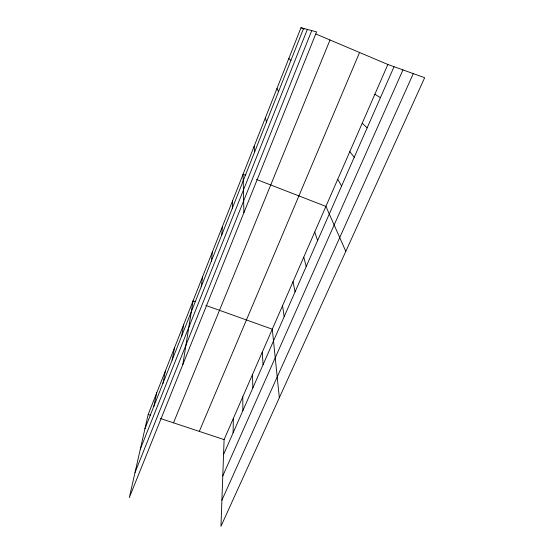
<?xml version="1.0" encoding="UTF-8"?>
<svg xmlns="http://www.w3.org/2000/svg" width="554" height="554" viewBox="0 0 554 554"><rect width="100%" height="100%" fill="white"/><g stroke="black" fill="none" stroke-linecap="round" stroke-linejoin="round"><path stroke-width="0.83" d="M233.123 432.826L233.338 418.429M387.869 64.479L224.093 439.606L220.963 526.3L424.662 77.698L387.869 64.479L315.891 34.009M232.348 208.172L232.625 200.721M221.732 234.965L222.396 226.593M211.358 261.142L212.404 251.89M201.22 286.723L202.626 276.64M182.834 364.518L193.055 300.85L195.458 301.708M181.622 336.174L183.699 324.54M172.149 360.086L174.538 347.725M162.876 383.479L165.563 370.425M153.804 406.366L156.782 392.654M148.181 414.434L129.338 497.568L316.576 31.897L300.988 27.7L148.181 414.434L150.626 415.244M144.926 428.768L303.592 28.399M140.294 449.218L307.359 29.417M135.024 472.486L311.743 30.595M173.492 422.827L330.011 39.985M199.302 431.386L359.553 52.491M223.553 454.592L394.039 66.695M222.784 475.941L402.959 69.901M221.905 500.207L413.298 73.613M160.425 418.492L224.093 439.606M205.873 305.434L272.291 329.208L279.341 397.737M245.45 175.175L243.081 174.254L243.905 212.632M256.509 179.461L325.918 206.386L345.807 251.357M300.988 27.7L304.125 29.03M374.878 94.242L380.432 97.649M362.198 123.286L367.17 127.829M288.828 58.461L290.892 60.441M349.816 151.644L354.228 157.267M337.725 179.337L341.61 185.985M276.972 88.474L278.517 91.666M314.714 232.043L317.615 240.574M303.758 257.139L306.21 266.529M265.401 117.76L266.453 122.109M293.038 281.688L295.06 291.896M282.554 305.704L284.16 316.701M254.106 146.346L254.695 151.789M262.243 352.219L263.074 364.677M252.409 374.753L252.873 387.883M242.777 396.816L242.894 410.597"/></g></svg>
